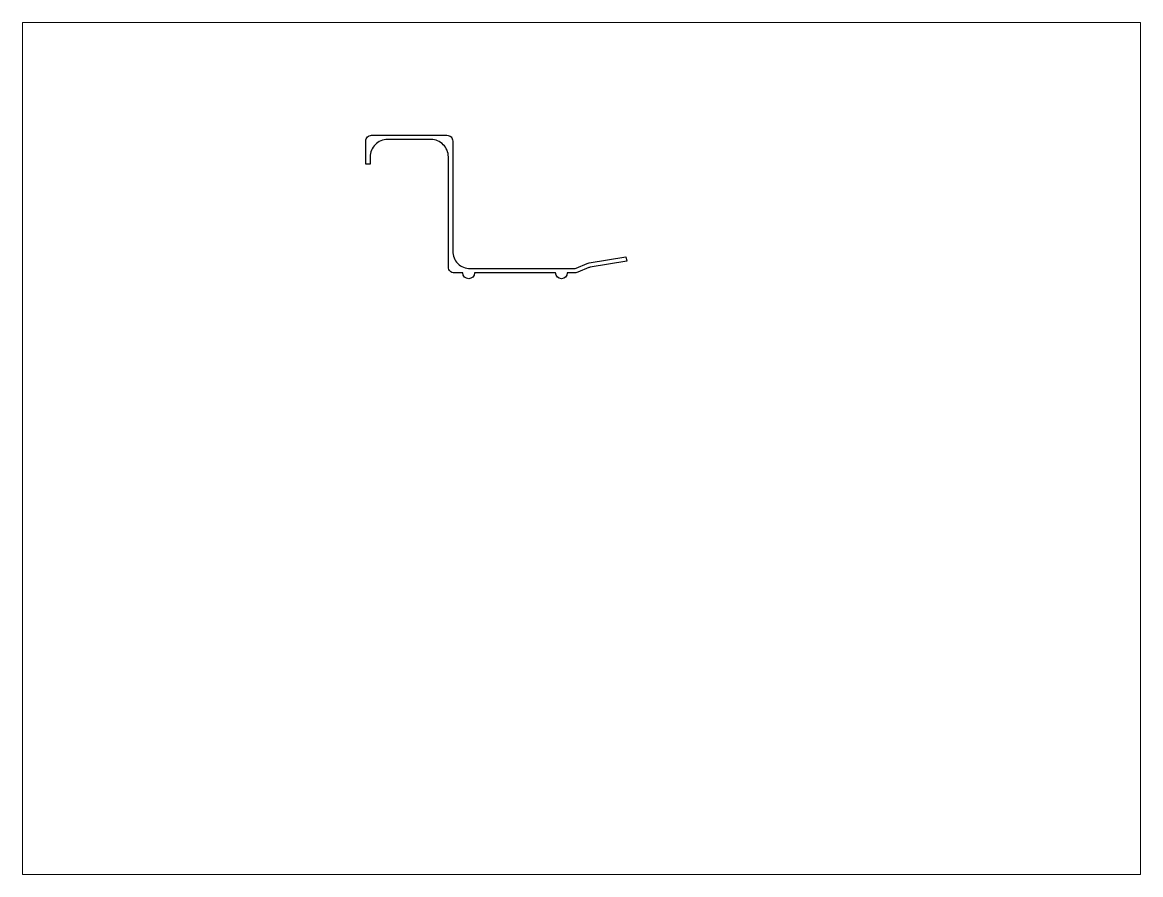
# Paper-space layout 'Layout1' of a CAD drawing. Extents: x 27 to 240, y 20 to 183.
# The model-space entities are those that its viewports show. They can reach past a viewport. Long polylines and large blocks are cut down to what shows.
import ezdxf

# ---------------------------------------------------------------- set-up
doc = ezdxf.new("R2010")
doc.units = 0
doc.header["$LTSCALE"] = 15
doc.layers.get('0').update_dxf_attribs({"linetype": 'CONTINUOUS'})

msp = doc.modelspace()

# ---------------------------------------------------------------- linework, layer by layer
msp.add_lwpolyline([(193.21, 194.28), (205.84, 196.41), (206.09, 194.93), (193.46, 192.8, 0.057041), (193.02, 192.68), (189.24, 191.1, -0.09902), (187.89, 190.83), (185.59, 190.83, -1), (181.59, 190.83), (153.59, 190.83, -1), (149.59, 190.83), (146.59, 190.83, -0.414214), (144.59, 192.83), (144.59, 230.83, 0.414214), (138.59, 236.83), (123.59, 236.83, 0.414214), (117.59, 230.83), (117.59, 228.33), (116.09, 228.33), (116.09, 236.33, -0.414214), (118.09, 238.33), (144.09, 238.33, -0.414214), (146.09, 236.33), (146.09, 198.33, 0.414214), (152.09, 192.33), (187.89, 192.33, 0.09902), (188.66, 192.48), (192.45, 194.06, -0.057041)], format="xyb", close=True)

psp = doc.layouts.get("Layout1")

# ---------------------------------------------------------------- viewports
at = {"layer": '0', "color": 0, "linetype": 'BYBLOCK', "ltscale": 0.05}
psp.add_viewport(center=(133.35, 101.6), size=(213.36, 162.56), view_center_point=(190.51, 130.3), view_height=293.8955, dxfattribs=at)

doc.saveas('drawing.dxf')
